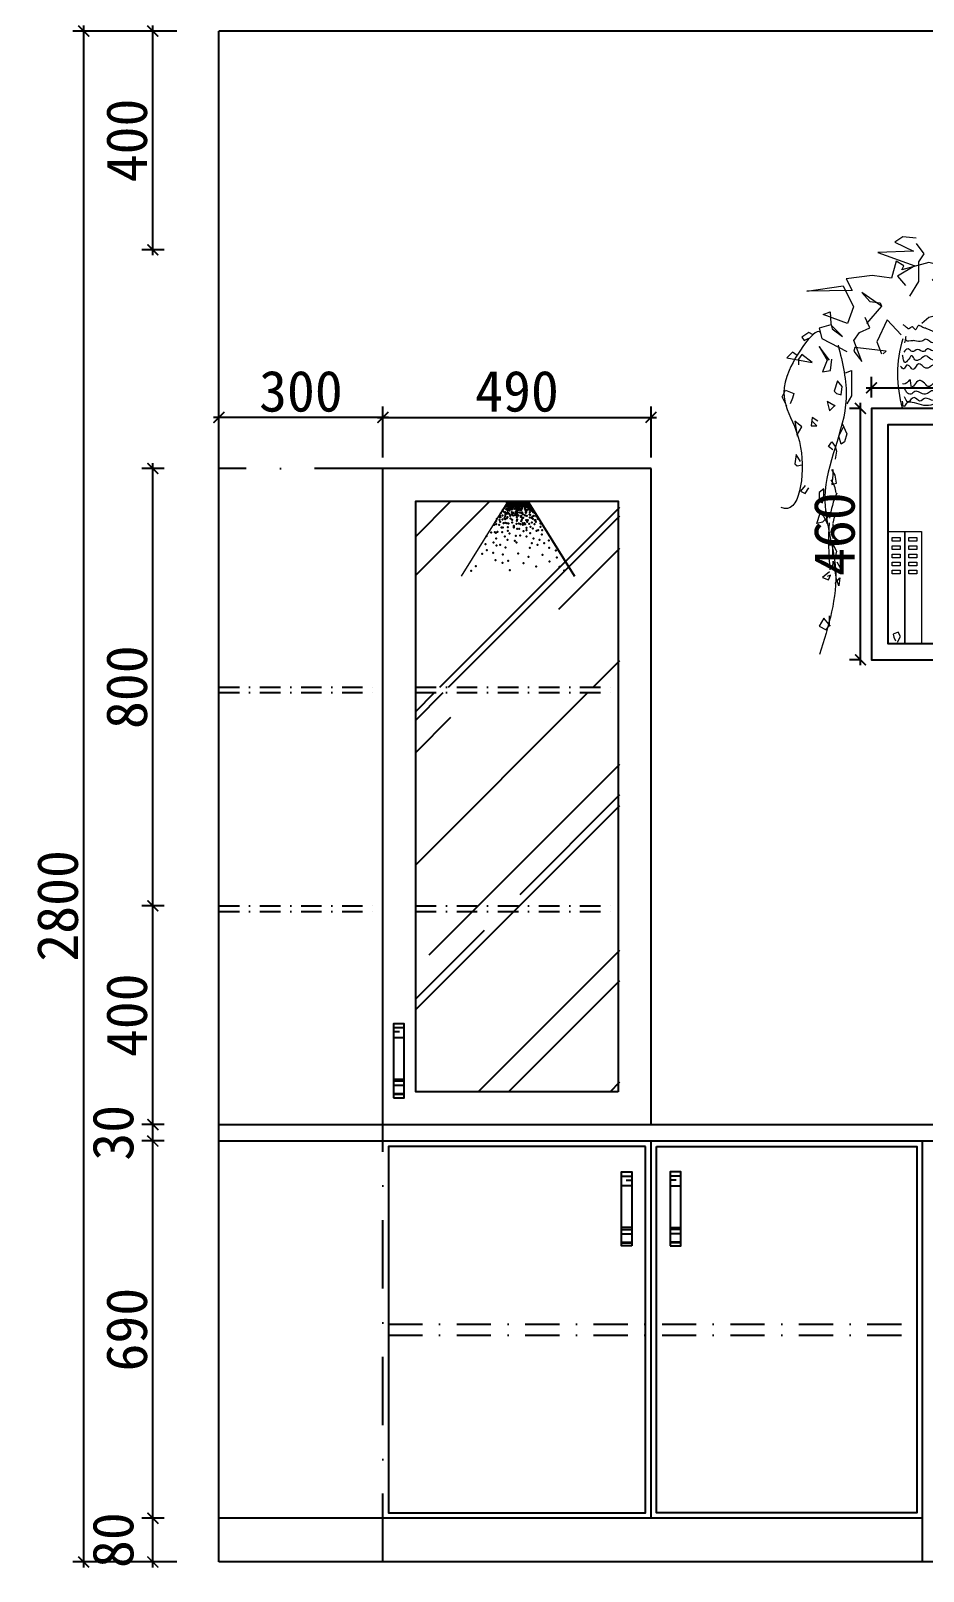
# Model space of a CAD drawing. Header units: millimetres. Extents: x 71641 to 191108, y -23091 to 29972.
# Drawn here: x 160436 to 162068, y -5374 to -2557 of the extents above; entities that cross this region are included whole.
import ezdxf

# ---------------------------------------------------------------- set-up
doc = ezdxf.new("R2010")
doc.units = ezdxf.units.MM
doc.linetypes.add('DASHDOT2', pattern=[0.5, 0.25, -0.125, 0, -0.125])
doc.layers.add('8', color=8, linetype='Continuous', lineweight=0)
doc.layers.add('Q', color=1, linetype='Continuous')
doc.styles.add('30', font='SimSun.ttf', dxfattribs={"height": 75})
doc.dimstyles.new('30', dxfattribs={"dimscale": 0, "dimtxt": 90, "dimasz": 20, "dimexe": 20, "dimexo": 20, "dimgap": 10, "dimtad": 1, "dimdec": 0, "dimzin": 0, "dimdsep": 46, "dimtxsty": '30', "dimblk": 'ARCHTICK', "dimcen": 20, "dimdle": 10, "dimclrd": 8, "dimclre": 8, "dimclrt": 2, "dimadec": 0, "dimazin": 0, "dimtfac": 1, "dimtdec": 0, "dimtmove": 2, "dimatfit": 3, "dimldrblk": 'DOT', "dimfxl": 0, "dimtolj": 2, "dimtzin": 0, "dimlwd": -1, "dimarcsym": 0})

# ---------------------------------------------------------------- blocks, each defined once
blk = doc.blocks.new('_ARCHTICK')
at = {"color": 0, "linetype": 'ByBlock', "const_width": 0.15}
blk.add_lwpolyline([(-0.5, -0.5), (0.5, 0.5)], dxfattribs=at)
blk = doc.blocks.new('*D564')
at = {"color": 8, "lineweight": -2}
for p, q in [((160703.2, -2557.2), (160512.7, -2557.2)), ((160703.2, -5357.2), (160512.7, -5357.2))]:
    blk.add_line(p, q, dxfattribs=at)
at = {"color": 8}
blk.add_line((160532.7, -5367.2), (160532.7, -2547.2), dxfattribs=at)
at = {"layer": 'Defpoints', "color": 0}
for p in [(160532.7, -2557.2), (160723.2, -2557.2), (160723.2, -5357.2)]:
    blk.add_point(p, dxfattribs=at)
at = {"color": 8, "xscale": 20, "yscale": 20, "zscale": 20}
for p, rotation in [((160532.7, -2557.2), 90), ((160532.7, -5357.2), 270)]:
    blk.add_blockref('_ARCHTICK', p, dxfattribs=dict(at, rotation=rotation))
at = {"color": 2, "insert": (160485.2, -4157.2), "char_height": 75, "attachment_point": 5, "rotation": 90, "style": '30'}
blk.add_mtext('\\A2;2800', dxfattribs=at)
blk = doc.blocks.new('_Dot')
at = {"color": 0, "linetype": 'ByBlock', "lineweight": -2}
blk.add_line((-0.5, 0), (-1, 0), dxfattribs=at)
at = {"color": 0, "linetype": 'ByBlock', "const_width": 0.5}
blk.add_lwpolyline([(-0.25, 0, 1), (0.25, 0, 1)], format="xyb", close=True, dxfattribs=at)
blk = doc.blocks.new('DOT')
at = {"color": 0, "linetype": 'ByBlock'}
blk.add_line((-0.5, 0), (-1, 0), dxfattribs=at)
at = {"color": 0, "linetype": 'ByBlock', "const_width": 0.5}
blk.add_lwpolyline([(-0.25, 0, 1), (0.25, 0, 1)], format="xyb", close=True, dxfattribs=at)
blk = doc.blocks.new('*D565')
at = {"color": 8, "lineweight": -2}
for p, q in [((160679.9, -4587.2), (160639.1, -4587.2)), ((160679.9, -5277.2), (160639.1, -5277.2))]:
    blk.add_line(p, q, dxfattribs=at)
at = {"color": 8}
blk.add_line((160659.1, -5287.2), (160659.1, -4577.2), dxfattribs=at)
at = {"layer": 'Defpoints', "color": 0}
for p in [(160659.1, -4587.2), (160699.9, -4587.2), (160699.9, -5277.2)]:
    blk.add_point(p, dxfattribs=at)
at = {"color": 8, "xscale": 20, "yscale": 20, "zscale": 20}
for p, rotation in [((160659.1, -4587.2), 90), ((160659.1, -5277.2), 270)]:
    blk.add_blockref('_ARCHTICK', p, dxfattribs=dict(at, rotation=rotation))
at = {"color": 2, "insert": (160611.6, -4932.2), "char_height": 75, "attachment_point": 5, "rotation": 90, "style": '30'}
blk.add_mtext('\\A2;690', dxfattribs=at)
blk = doc.blocks.new('*D569')
at = {"color": 8}
blk.add_line((160659.1, -5367.2), (160659.1, -5267.2), dxfattribs=at)
at = {"color": 8, "lineweight": -2}
for p, q in [((160679.9, -5277.2), (160639.1, -5277.2)), ((160679.9, -5357.2), (160639.1, -5357.2))]:
    blk.add_line(p, q, dxfattribs=at)
at = {"layer": 'Defpoints', "color": 0}
for p in [(160659.1, -5277.2), (160699.9, -5277.2), (160699.9, -5357.2)]:
    blk.add_point(p, dxfattribs=at)
at = {"color": 8, "xscale": 20, "yscale": 20, "zscale": 20}
for p, rotation in [((160659.1, -5277.2), 90), ((160659.1, -5357.2), 270)]:
    blk.add_blockref('_ARCHTICK', p, dxfattribs=dict(at, rotation=rotation))
at = {"color": 2, "insert": (160586.6, -5317.2), "char_height": 75, "attachment_point": 5, "rotation": 90, "style": '30'}
blk.add_mtext('\\A2;80', dxfattribs=at)
blk = doc.blocks.new('*D573')
at = {"color": 8, "lineweight": -2}
for p, q in [((160679.9, -2557.2), (160639.1, -2557.2)), ((160679.9, -2957.2), (160639.1, -2957.2))]:
    blk.add_line(p, q, dxfattribs=at)
at = {"color": 8}
blk.add_line((160659.1, -2967.2), (160659.1, -2547.2), dxfattribs=at)
at = {"layer": 'Defpoints', "color": 0}
for p in [(160659.1, -2557.2), (160699.9, -2557.2), (160699.9, -2957.2)]:
    blk.add_point(p, dxfattribs=at)
at = {"color": 8, "xscale": 20, "yscale": 20, "zscale": 20}
for p, rotation in [((160659.1, -2557.2), 90), ((160659.1, -2957.2), 270)]:
    blk.add_blockref('_ARCHTICK', p, dxfattribs=dict(at, rotation=rotation))
at = {"color": 2, "insert": (160611.6, -2757.2), "char_height": 75, "attachment_point": 5, "rotation": 90, "style": '30'}
blk.add_mtext('\\A2;400', dxfattribs=at)
blk = doc.blocks.new('*D574')
at = {"color": 8, "lineweight": -2}
for p, q in [((160679.9, -4157.2), (160639.1, -4157.2)), ((160679.9, -4557.2), (160639.1, -4557.2))]:
    blk.add_line(p, q, dxfattribs=at)
at = {"color": 8}
blk.add_line((160659.1, -4567.2), (160659.1, -4147.2), dxfattribs=at)
at = {"layer": 'Defpoints', "color": 0}
for p in [(160659.1, -4157.2), (160699.9, -4157.2), (160699.9, -4557.2)]:
    blk.add_point(p, dxfattribs=at)
at = {"color": 8, "xscale": 20, "yscale": 20, "zscale": 20}
for p, rotation in [((160659.1, -4157.2), 90), ((160659.1, -4557.2), 270)]:
    blk.add_blockref('_ARCHTICK', p, dxfattribs=dict(at, rotation=rotation))
at = {"color": 2, "insert": (160611.6, -4357.2), "char_height": 75, "attachment_point": 5, "rotation": 90, "style": '30'}
blk.add_mtext('\\A2;400', dxfattribs=at)
blk = doc.blocks.new('*D575')
at = {"color": 8, "lineweight": -2}
for p, q in [((160679.9, -4557.2), (160639.1, -4557.2)), ((160679.9, -4587.2), (160639.1, -4587.2))]:
    blk.add_line(p, q, dxfattribs=at)
at = {"color": 8}
blk.add_line((160659.1, -4597.2), (160659.1, -4547.2), dxfattribs=at)
at = {"layer": 'Defpoints', "color": 0}
for p in [(160659.1, -4557.2), (160699.9, -4557.2), (160699.9, -4587.2)]:
    blk.add_point(p, dxfattribs=at)
at = {"color": 8, "xscale": 20, "yscale": 20, "zscale": 20}
for p, rotation in [((160659.1, -4557.2), 90), ((160659.1, -4587.2), 270)]:
    blk.add_blockref('_ARCHTICK', p, dxfattribs=dict(at, rotation=rotation))
at = {"color": 2, "insert": (160586.6, -4572.2), "char_height": 75, "attachment_point": 5, "rotation": 90, "style": '30'}
blk.add_mtext('\\A2;30', dxfattribs=at)
blk = doc.blocks.new('*D577')
at = {"color": 8}
blk.add_line((160659.1, -4167.2), (160659.1, -3347.2), dxfattribs=at)
at = {"color": 8, "lineweight": -2}
for p, q in [((160679.9, -3357.2), (160639.1, -3357.2)), ((160679.9, -4157.2), (160639.1, -4157.2))]:
    blk.add_line(p, q, dxfattribs=at)
at = {"layer": 'Defpoints', "color": 0}
for p in [(160659.1, -3357.2), (160699.9, -3357.2), (160699.9, -4157.2)]:
    blk.add_point(p, dxfattribs=at)
at = {"color": 8, "xscale": 20, "yscale": 20, "zscale": 20}
for p, rotation in [((160659.1, -3357.2), 90), ((160659.1, -4157.2), 270)]:
    blk.add_blockref('_ARCHTICK', p, dxfattribs=dict(at, rotation=rotation))
at = {"color": 2, "insert": (160611.6, -3757.2), "char_height": 75, "attachment_point": 5, "rotation": 90, "style": '30'}
blk.add_mtext('\\A2;800', dxfattribs=at)
blk = doc.blocks.new('erg')
at = {"layer": '8', "color": 8}
blk.add_line((106246.9, -13515.5), (106408.5, -13774.4), dxfattribs=at)
at = {"layer": 'Q', "color": 8}
blk.add_line((106169.4, -13515.5), (106007.8, -13774.4), dxfattribs=at)
at = {"layer": 'Q', "color": 5}
for p, q in [((106248.2, -13510.7), (106168.2, -13510.7)), ((106246.9, -13510.7), (106169.4, -13510.7)), ((106169.4, -13515.5), (106169.4, -13510.7)), ((106169.4, -13515.5), (106246.9, -13515.5)), ((106246.9, -13515.5), (106246.9, -13510.7))]:
    blk.add_line(p, q, dxfattribs=at)
for p in [(106158.8, -13544.5), (106159.6, -13537.5), (106160.9, -13530.5), (106162.3, -13528.7), (106164.2, -13542.3), (106164.5, -13531.8), (106165.3, -13523.1), (106165.3, -13536.6), (106165.8, -13527.9), (106166.2, -13521.3), (106166.6, -13526.1), (106167.1, -13527), (106167.1, -13537.5), (106168, -13524.8), (106168.8, -13521.7), (106169.7, -13517.4), (106169.7, -13519.1), (106170.1, -13522.6), (106170.5, -13517.7), (106170.7, -13534.5), (106171, -13522.6), (106171.9, -13540.1), (106173.2, -13529.2), (106174.1, -13516.9), (106174.5, -13520.4), (106175, -13531.8), (106175.9, -13517.7), (106176.3, -13519.6), (106177.6, -13523.5), (106178, -13542.7), (106178.5, -13520.9), (106178.9, -13516.9), (106178.9, -13517.8), (106178.9, -13530.5), (106179.3, -13522.6), (106179.3, -13539.7), (106179.8, -13522.2), (106180.2, -13519.1), (106180.2, -13522.6), (106180.2, -13523.5), (106180.2, -13525.7), (106180.6, -13525.2), (106181.1, -13516.9), (106181.1, -13521.3), (106181.1, -13542.3), (106182.5, -13531.9), (106182.8, -13517.4), (106182.8, -13522.6), (106183.7, -13537.5), (106184.2, -13527.9), (106184.5, -13520), (106184.6, -13516.9), (106186.8, -13520), (106187.2, -13517.8), (106187.2, -13520.4), (106187.7, -13528), (106188.1, -13519.1), (106188.1, -13523.9), (106188.5, -13527.9), (106189.8, -13518.2), (106191.2, -13516.9), (106191.6, -13521.3), (106191.6, -13523.1), (106191.6, -13526.6), (106192, -13516.9), (106192.5, -13527.4), (106192.9, -13520), (106192.9, -13532.7), (106193.3, -13517.8), (106193.8, -13525.7), (106194.2, -13516.9), (106194.2, -13537.1), (106195.5, -13518.7), (106196, -13518.7), (106196, -13542.3), (106196.8, -13521.3), (106196.8, -13522.7), (106196.8, -13542.3), (106197.7, -13517.8), (106198.1, -13528), (106199, -13517.8), (106199.5, -13521.3), (106199.5, -13522.2), (106199.5, -13539.2), (106199.9, -13518.7), (106199.9, -13535.7), (106200.7, -13541), (106200.8, -13516.9), (106201.7, -13520.4), (106201.7, -13524.4), (106202.5, -13518.7), (106203, -13517.8), (106203.4, -13521.3), (106203.4, -13526.5), (106203.6, -13531), (106203.9, -13522.6), (106204.3, -13523.5), (106204.7, -13530.6), (106205.6, -13522.6), (106206, -13517.4), (106206, -13520), (106207.3, -13535.8), (106207.4, -13521.3), (106207.4, -13526.1), (106207.8, -13517.8), (106208.2, -13525.2), (106208.6, -13543.6), (106209.5, -13520.4), (106210.4, -13519.6), (106210.4, -13522.2), (106210.4, -13537.9), (106211.2, -13541), (106211.3, -13517.8), (106211.3, -13521.3), (106211.7, -13532.2), (106212.2, -13519.1), (106212.2, -13530.5), (106213, -13520.9), (106214.8, -13521.3), (106215.2, -13534.4), (106215.7, -13528.3), (106216.1, -13516.9), (106216.1, -13520), (106216.1, -13522.6), (106216.4, -13525.3), (106216.4, -13535.8), (106217, -13517.8), (106217.7, -13530.6), (106218.7, -13521.7), (106218.7, -13537.5), (106219.6, -13516.9), (106219.6, -13523.1), (106220, -13519.1), (106220.9, -13518.2), (106221.8, -13519.1), (106223.1, -13516.9), (106223.1, -13519.6), (106223.1, -13525.2), (106223.1, -13527), (106223.1, -13530.5), (106224, -13516.9), (106224.4, -13521.3), (106224.4, -13526.5), (106225.7, -13537.5), (106226.6, -13519.1), (106226.6, -13519.6), (106226.6, -13528.3), (106227.5, -13522.2), (106228.2, -13534.5), (106228.2, -13537.1), (106228.4, -13532.2), (106228.8, -13516.5), (106229.2, -13539.7), (106229.7, -13519.1), (106230.1, -13521.7), (106231, -13534), (106231.4, -13518.2), (106231.9, -13520), (106232.3, -13516.9), (106233.4, -13525.3), (106233.6, -13518.7), (106234.1, -13517.8), (106234.1, -13523.5), (106234.5, -13527.4), (106234.5, -13536.2), (106234.7, -13530.6), (106234.9, -13538.8), (106236.7, -13516.9), (106236.7, -13520.4), (106236.7, -13531.8), (106237.1, -13523.9), (106237.1, -13526.1), (106237.6, -13516.9), (106238, -13542.7), (106238.4, -13516.9), (106238.6, -13534.5), (106238.9, -13530.9), (106239.3, -13518.2), (106239.7, -13521.7), (106240.2, -13519.1), (106240.6, -13542.3), (106241.5, -13528.3), (106243.3, -13517.4), (106244.1, -13522.6), (106244.1, -13539.7), (106245, -13520), (106245, -13541.8), (106245.1, -13535.8), (106245.4, -13516.1), (106245.4, -13527.9), (106245.9, -13521.7), (106245.9, -13534.8), (106246.5, -13537.1), (106249.4, -13537.9), (106250.7, -13528.3), (106253.8, -13530.9), (106257.3, -13536.2), (106261.2, -13541), (106128.1, -13589.5), (106137.7, -13572.4), (106142, -13564.4), (106143.4, -13561.5), (106144.6, -13582.7), (106145.2, -13577.7), (106148.3, -13577.2), (106149.1, -13591.2), (106149.8, -13551.4), (106151.8, -13562.4), (106153.9, -13548.4), (106155, -13572.3), (106156.4, -13564.4), (106158.8, -13585.1), (106160.2, -13569.2), (106164.2, -13557.9), (106165.3, -13549.3), (106166.2, -13567.2), (106166.6, -13556.7), (106168.1, -13590.5), (106173.3, -13577.5), (106174.6, -13582.7), (106175.9, -13561.8), (106178.5, -13547.5), (106178.5, -13549.3), (106178.5, -13576.8), (106179.9, -13547.5), (106179.9, -13551.4), (106182.5, -13560.5), (106182.5, -13591.8), (106182.8, -13559.8), (106184.5, -13588.3), (106184.6, -13591.7), (106189, -13568.4), (106190.3, -13555.8), (106190.3, -13587.9), (106190.3, -13593.1), (106192.9, -13550.1), (106192.9, -13568.4), (106193.8, -13575.9), (106196, -13561.9), (106196.8, -13551), (106196.8, -13581.2), (106197.3, -13565.4), (106198.1, -13591.8), (106200.7, -13550.1), (106204.7, -13589.2), (106205.4, -13560.5), (106208.7, -13549.7), (106209.1, -13550.6), (106209.9, -13555.3), (106210.9, -13574.6), (106211.2, -13567.1), (106211.3, -13560.6), (106211.7, -13579.4), (106212.5, -13590.5), (106213, -13557.1), (106215.7, -13547.1), (106216.4, -13554), (106219, -13559.2), (106221.6, -13597), (106223.6, -13551.5), (106224.5, -13560.5), (106226.9, -13557.9), (106228.2, -13550.1), (106228.2, -13576.2), (106228.4, -13585.5), (106228.8, -13548.4), (106230.1, -13556.7), (106233.6, -13571.6), (106234.9, -13562.4), (106238.9, -13555.4), (106241.2, -13589.2), (106242.5, -13551.4), (106245, -13550.1), (106245.1, -13554), (106245.1, -13567.1), (106246.5, -13554), (106246.5, -13587.9), (106247.2, -13570.7), (106251.1, -13550.1), (106252, -13557.1), (106253, -13563.1), (106253, -13573.6), (106253.3, -13549.3), (106253.3, -13586.8), (106254.3, -13550.1), (106255.1, -13569.8), (106258.2, -13587.9), (106260.3, -13547.1), (106262.1, -13560.2), (106262.5, -13574.6), (106268.6, -13551.9), (106268.7, -13567.1), (106270, -13582.9), (106271.3, -13560.5), (106271.7, -13566.3), (106272.6, -13576.2), (106273.9, -13593.1), (106282.7, -13572.9), (106284.3, -13580.1), (106284.3, -13591.8), (106287.5, -13583.4), (106291.4, -13593.4), (106098.9, -13649.2), (106101.5, -13625.7), (106121.9, -13612.6), (106123.3, -13627.4), (106127.6, -13600.9), (106132.1, -13646.2), (106136.8, -13612.7), (106142, -13615.3), (106152.4, -13641.4), (106155, -13606.2), (106162.9, -13600.9), (106164.9, -13623.5), (106177.2, -13612.7), (106177.5, -13603.9), (106177.5, -13635.1), (106187.7, -13616.6), (106199.9, -13631.8), (106203.4, -13607.5), (106209.9, -13607.5), (106215.2, -13633.1), (106218.7, -13650.6), (106221.6, -13603.6), (106222.7, -13600.4), (106237.6, -13624.8), (106243.8, -13602.2), (106243.8, -13615.3), (106244.6, -13646.6), (106254.3, -13634.8), (106260.8, -13603.6), (106263.8, -13619.1), (106266, -13603.6), (106280.4, -13617.9), (106284.3, -13641.4), (106285.6, -13621.8), (106289.5, -13619.2), (106302.6, -13620.5), (106318.3, -13633.5), (106074.1, -13684.4), (106097.6, -13675.2), (106114.6, -13658.3), (106121.1, -13700), (106139.1, -13664.1), (106159.2, -13658), (106165.5, -13675.2), (106170.7, -13706.5), (106207.3, -13694.8), (106212.5, -13655.7), (106251.6, -13673.7), (106260.8, -13698.7), (106270, -13664.8), (106283, -13666.1), (106293.6, -13655.8), (106294.8, -13692.2), (106317, -13683.1), (106322.2, -13662.2), (106333.9, -13696.1), (106044.1, -13754.7), (106061, -13741.7), (106070.2, -13709.1), (106096.3, -13723.5), (106143.3, -13740.4), (106187.7, -13728.7), (106236, -13753.4), (106242.5, -13720.9), (106262.1, -13727.4), (106286.9, -13718.3), (106356.1, -13739.1), (106373.1, -13756.1)]:
    blk.add_point(p, dxfattribs=at)
blk = doc.blocks.new('gegg')
at = {"layer": '8'}
for p, q in [((172152.9, -16887.2), (172186.1, -16933.6)), ((172164.5, -16935.2), (172171.2, -16960.1)), ((172186.1, -16933.6), (172181.1, -16960.1)), ((172184.8, -16992.3), (172029.6, -16992.3))]:
    blk.add_line(p, q, dxfattribs=at)
at = {"layer": '8', "color": 8}
for p, q in [((171906.3, -17183), (171902.1, -17202.2)), ((171902.1, -17203.6), (171902.1, -17230)), ((171902.1, -17282.6), (171902.8, -17271.5)), ((171902.8, -17271.5), (171905.6, -17283.6)), ((171909.2, -17272.9), (171914.9, -17282.8))]:
    blk.add_line(p, q, dxfattribs=at)
at = {"layer": '8'}
for points in [[(172168, -16719.4), (172226.1, -16702.5), (172170.4, -16692.9), (172218.8, -16666.4), (172189.8, -16644.7), (172168, -16649.5), (172151.1, -16671.2), (172141.4, -16697.7), (172158.3, -16709.8)], [(172054.3, -16680.8), (172030.1, -16678.4), (172015.6, -16688.1), (172049.5, -16704.9), (171984.2, -16707.3), (172051.9, -16731.4), (172020.4, -16750.7), (172035, -16767.6)], [(172054.3, -16690.5), (172068.8, -16709.8), (172059.1, -16724.2), (172059.1, -16760.4), (172042.2, -16786.9)], [(172072.4, -16845.8), (172102.7, -16858.3), (172131.6, -16847), (172116.5, -16837), (172158.1, -16853.3), (172163.1, -16809.4), (172150.5, -16798.1), (172153.1, -16859.6), (172206, -16820.7), (172174.5, -16778), (172182, -16762.9), (172163.1, -16757.9), (172208.5, -16767.9), (172203.5, -16727.8), (172156.8, -16729), (172168.2, -16736.6), (172170.7, -16715.2), (172127.9, -16716.5), (172083.8, -16757.9), (172115.3, -16735.3), (172077.5, -16725.3), (172028.4, -16739.1), (172032.1, -16731.5), (172018.3, -16722.7), (172009.5, -16754.1), (171974.2, -16749.1), (171926.3, -16755.4), (171937.7, -16776.7), (171854.5, -16778), (171921.3, -16767.9), (171940.2, -16806.8), (171928.8, -16837), (171884.7, -16820.7), (171897.3, -16815.6), (171898.6, -16837), (171901.1, -16847), (171920, -16860.8), (171898.6, -16839.5), (171877.2, -16845.8), (171882.2, -16864.6), (171927.6, -16888.4)], [(172121.9, -16796.8), (172096.6, -16761.1), (172115.6, -16765.3), (172090.3, -16794.7), (172105, -16836.8), (172126.1, -16813.7), (172077.6, -16826.3), (172064.9, -16836.8)], [(172140.9, -16754.8), (172143, -16769.5), (172162, -16780)], [(172247.1, -16768.7), (172241.6, -16738.6), (172222.4, -16741.3), (172225.2, -16771.4), (172227.9, -16782.4), (172208.7, -16820.7), (172214.2, -16779.6), (172236.2, -16790.6), (172227.9, -16809.7)], [(171991.1, -16805.2), (171955.2, -16780), (171970, -16796.8), (171989, -16798.9), (171991.1, -16805.2), (171963.6, -16836.8)], [(172269.1, -16875.4), (172304.8, -16853.5), (172285.6, -16837.1), (172288.3, -16807), (172293.8, -16785.1), (172260.9, -16776.9), (172241.6, -16812.5), (172249.9, -16845.3), (172266.4, -16809.7), (172277.3, -16828.9), (172266.4, -16848), (172258.1, -16883.6), (172260.9, -16891.8)], [(171994.5, -16892.3), (171999.5, -16887.3), (171942.5, -16881), (171940.4, -16887.3), (171955.2, -16906.2), (171940.4, -16868.3), (171951, -16853.6), (171970, -16845.2), (171961.5, -16826.3)], [(172026.9, -16857.8), (172001.6, -16830.5), (171982.6, -16870.4), (171991.1, -16892.3)], [(172196.1, -16847.4), (172204.4, -16840.8), (172212.7, -16849.1), (172204.4, -16854), (172199.4, -16847.4)], [(172230.7, -16878.1), (172211.4, -16842.5), (172222.4, -16875.4), (172238.9, -16859), (172216.9, -16850.8), (172197.7, -16875.4), (172227.9, -16897.3), (172249.9, -16856.2), (172230.7, -16842.5)], [(171866.5, -16857.8), (171858.1, -16853.6), (171845.4, -16862), (171849.7, -16868.3), (171858.1, -16864.1)], [(172292.5, -16880.6), (172277.5, -16857.4), (172282.5, -16873.9), (172284.2, -16887.2)], [(171837, -16895.7), (171828.5, -16889.4), (171818, -16899.9), (171864.4, -16908.3), (171845.4, -16893.6), (171839.1, -16902), (171839.1, -16912.5)], [(171896.1, -16904.1), (171877.1, -16878.9), (171891.9, -16904.1), (171883.4, -16925.1), (171898.2, -16923), (171900.3, -16902)], [(172199.4, -16880.6), (172196.1, -16887.2), (172199.4, -16890.5), (172204.4, -16890.5), (172204.4, -16885.5)], [(172241, -16892.1), (172247.6, -16882.2), (172254.3, -16888.8), (172252.6, -16895.5), (172246, -16897.1), (172237.6, -16897.1)], [(172285.8, -16903.7), (172299.1, -16912), (172289.2, -16917), (172289.2, -16908.7), (172279.2, -16900.4)], [(172352.3, -16905.4), (172342.4, -16895.5), (172334.1, -16903.7), (172340.7, -16907.1), (172355.7, -16905.4)], [(171925.6, -16927.2), (171936.2, -16923), (171936.2, -16944.1), (171936.2, -16969.3), (171927.7, -16984)], [(172279.2, -16936.9), (172264.2, -16948.5), (172280.9, -16946.8), (172287.5, -16938.5), (172277.5, -16931.9)], [(172325.7, -16941.8), (172315.8, -16926.9), (172329.1, -16928.6), (172332.4, -16943.5), (172322.4, -16943.5)], [(171818, -16988.2), (171809.5, -16971.4), (171815.9, -16958.8), (171830.7, -16965.1), (171828.5, -16973.5), (171824.3, -16984)], [(171919.3, -16952.5), (171910.9, -16941.9), (171904.5, -16960.9), (171908.8, -16965.1), (171917.2, -16967.2), (171919.3, -16952.5)], [(171906.6, -16988.2), (171891.9, -16979.8), (171896.1, -16996.6), (171906.6, -16986.1)], [(171837, -17040.8), (171845.4, -17026.1), (171832.8, -17015.6), (171837, -17042.9)], [(171875, -17015.6), (171864.4, -17009.2), (171862.3, -17024), (171872.9, -17024), (171864.4, -17015.6)], [(171919.3, -17019.8), (171927.7, -17038.7), (171923.5, -17053.4), (171917.2, -17057.6), (171913, -17042.9), (171921.4, -17026.1)], [(171902.4, -17068.1), (171894, -17061.8), (171900.3, -17053.4), (171906.6, -17061.8), (171908.8, -17070.2), (171906.6, -17085)], [(171843.3, -17089.2), (171834.9, -17076.6), (171832.8, -17093.4), (171837, -17097.6), (171845.4, -17095.5)], [(171902.4, -17103.9), (171902.4, -17114.4), (171900.3, -17131.2), (171908.8, -17129.1), (171906.6, -17114.4), (171900.3, -17103.9)], [(171851.8, -17133.3), (171843.3, -17143.9), (171851.8, -17148.1), (171858.1, -17137.5)], [(171885.5, -17139.6), (171877.1, -17146), (171877.1, -17160.7), (171883.4, -17164.9), (171885.5, -17150.2), (171885.5, -17139.6)], [(171894, -17190.1), (171883.4, -17200.6), (171872.9, -17202.7), (171879.2, -17183.8), (171885.5, -17190.1), (171891.9, -17202.7), (171889.8, -17179.6)], [(171894, -17234.3), (171902.4, -17240.6), (171908.8, -17253.2), (171906.6, -17263.7), (171902.4, -17261.6), (171902.4, -17242.7), (171896.1, -17242.7)], [(171896.1, -17291.1), (171883.4, -17301.6), (171894, -17305.8), (171898.2, -17297.4), (171891.9, -17299.5)], [(171906.6, -17312.8), (171915.1, -17302.3), (171913, -17317), (171908.8, -17304.4), (171906.6, -17289.7)], [(171898.2, -17390.7), (171885.5, -17375.9), (171877.1, -17390.7), (171889.8, -17397), (171896.1, -17388.5), (171896.1, -17371.7)]]:
    blk.add_lwpolyline(points, dxfattribs=at)
for centre, radius, start, end in [((172238.6, -16929.5), 218.2, 162.8721, 196.7169), ((172091.6, -16941), 106.4, 331.2035, 38.6355)]:
    blk.add_arc(centre, radius, start, end, dxfattribs=at)
at = {"layer": '8', "color": 8}
for centre, radius, start, end in [((171849.5, -17156.7), 59.8, 9.1653, 34.1864), ((172102, -17228.1), 209, 157.2024, 170.3455), ((172417.8, -17234.4), 523.6, 176.3766, 185.8139)]:
    blk.add_arc(centre, radius, start, end, dxfattribs=at)
at = {"layer": '8', "start_tangent": (-0.072792, 0.997347), "end_tangent": (-0.901154, 0.433499)}
blk.add_spline([(171881.3, -16859.9), (171822.2, -16923), (171843.3, -17063.9), (171807.4, -17173.3)], degree=3, dxfattribs=at)
at = {"layer": '8'}
for points in [[(172072.4, -16845.8), (172064.9, -16843.2), (172058.6, -16840.7), (172053.5, -16848.3), (172047.2, -16843.2), (172041, -16847), (172035.9, -16843.2), (172030.9, -16839.5)], [(172186.1, -16832.5), (172222.7, -16898.8), (172280.9, -16895.5), (172330.7, -16960.1)], [(172102.7, -16873.4), (172091.3, -16867.1), (172085, -16872.1), (172072.4, -16865.8), (172064.9, -16869.6), (172052.3, -16868.4), (172048.5, -16868.4), (172035.9, -16867.1), (172035.9, -16860.8), (172033.4, -16872.1)], [(171911.9, -16876.9), (171926.5, -16974.2), (171887.4, -17154.2), (171907, -17286.5), (171877.7, -17442.2)], [(172107.7, -16897.2), (172081.3, -16902.2), (172072.4, -16896), (172062.4, -16902.2), (172052.3, -16903.5), (172047.2, -16896), (172041, -16902.2), (172033.4, -16908.5), (172030.9, -16901), (172029.6, -16894.7)], [(172105.2, -16888.4), (172095.1, -16885.9), (172085, -16887.2), (172075, -16883.4), (172068.7, -16888.4), (172057.3, -16884.7), (172047.2, -16888.4), (172039.7, -16883.4), (172032.1, -16889.7)], [(172121.6, -16918.6), (172086.3, -16912.3), (172072.4, -16918.6), (172058.6, -16911), (172048.5, -16921.1), (172043.5, -16916), (172037.2, -16913.5), (172032.1, -16919.8), (172025.8, -16914.8)], [(172158.1, -16948.7), (172141.7, -16942.4), (172129.1, -16949.9), (172117.8, -16939.9), (172106.5, -16948.7), (172092.6, -16941.2), (172078.7, -16952.5), (172059.8, -16941.2), (172046, -16953.7), (172043.5, -16939.9), (172034.7, -16947.4), (172029.6, -16947.4)], [(172158.1, -16961.2), (172139.2, -16962.5), (172132.9, -16953.7), (172117.8, -16965), (172112.8, -16957.5), (172095.1, -16965), (172086.3, -16960), (172071.2, -16966.3), (172052.3, -16961.2), (172044.7, -16966.3), (172037.2, -16962.5), (172033.4, -16956.2)], [(172183.3, -16982.6), (172170.7, -16977.6), (172158.1, -16982.6), (172153.1, -16977.6), (172141.7, -16982.6), (172131.6, -16977.6), (172120.3, -16986.3), (172110.2, -16980.1), (172081.3, -16986.3), (172047.2, -16981.3), (172037.2, -16982.6), (172032.1, -16988.9), (172029.6, -16978.8)], [(172168.2, -16972.5), (172160.6, -16971.3), (172153.1, -16975), (172145.5, -16971.3), (172140.5, -16977.6), (172127.9, -16973.8), (172122.8, -16978.8), (172112.8, -16975), (172106.5, -16978.8), (172096.4, -16973.8), (172086.3, -16977.6), (172071.2, -16973.8), (172061.1, -16978.8), (172051, -16972.5), (172039.7, -16980.1), (172033.4, -16971.3)]]:
    blk.add_spline(points, degree=3, dxfattribs=at)
blk = doc.blocks.new('*D606')
at = {"color": 8}
blk.add_line((161963.5, -3209.7), (162843.5, -3209.7), dxfattribs=at)
at = {"color": 8, "lineweight": -2}
for p, q in [((161973.5, -3227.2), (161973.5, -3189.7)), ((162833.5, -3227.2), (162833.5, -3189.7))]:
    blk.add_line(p, q, dxfattribs=at)
at = {"layer": 'Defpoints', "color": 0}
for p in [(162833.5, -3209.7), (161973.5, -3247.2), (162833.5, -3247.2)]:
    blk.add_point(p, dxfattribs=at)
at = {"color": 8, "xscale": 20, "yscale": 20, "zscale": 20, "rotation": 180}
blk.add_blockref('_ARCHTICK', (161973.5, -3209.7), dxfattribs=at)
at = {"color": 8, "xscale": 20, "yscale": 20, "zscale": 20}
blk.add_blockref('_ARCHTICK', (162833.5, -3209.7), dxfattribs=at)
at = {"color": 2, "insert": (162403.5, -3162.2), "char_height": 75, "attachment_point": 5, "style": '30'}
blk.add_mtext('\\A2;860', dxfattribs=at)
blk = doc.blocks.new('*D607')
at = {"color": 8}
blk.add_line((161953.3, -3717.2), (161953.3, -3237.2), dxfattribs=at)
at = {"color": 8, "lineweight": -2}
for p, q in [((161953.5, -3247.2), (161933.3, -3247.2)), ((161953.5, -3707.2), (161933.3, -3707.2))]:
    blk.add_line(p, q, dxfattribs=at)
at = {"layer": 'Defpoints', "color": 0}
for p in [(161953.3, -3247.2), (161973.5, -3247.2), (161973.5, -3707.2)]:
    blk.add_point(p, dxfattribs=at)
at = {"color": 8, "xscale": 20, "yscale": 20, "zscale": 20}
for p, rotation in [((161953.3, -3247.2), 90), ((161953.3, -3707.2), 270)]:
    blk.add_blockref('_ARCHTICK', p, dxfattribs=dict(at, rotation=rotation))
at = {"color": 2, "insert": (161905.8, -3477.2), "char_height": 75, "attachment_point": 5, "rotation": 90, "style": '30'}
blk.add_mtext('\\A2;460', dxfattribs=at)
blk = doc.blocks.new('*D611')
at = {"color": 8}
blk.add_line((161069.9, -3263.7), (161580.3, -3263.7), dxfattribs=at)
at = {"color": 8, "lineweight": -2}
for p, q in [((161079.9, -3337.2), (161079.9, -3243.7)), ((161570.3, -3337.2), (161570.3, -3243.7))]:
    blk.add_line(p, q, dxfattribs=at)
at = {"layer": 'Defpoints', "color": 0}
for p in [(161570.3, -3263.7), (161079.9, -3357.2), (161570.3, -3357.2)]:
    blk.add_point(p, dxfattribs=at)
at = {"color": 8, "xscale": 20, "yscale": 20, "zscale": 20, "rotation": 180}
blk.add_blockref('_ARCHTICK', (161079.9, -3263.7), dxfattribs=at)
at = {"color": 8, "xscale": 20, "yscale": 20, "zscale": 20}
blk.add_blockref('_ARCHTICK', (161570.3, -3263.7), dxfattribs=at)
at = {"color": 2, "insert": (161325.1, -3216.2), "char_height": 75, "attachment_point": 5, "style": '30'}
blk.add_mtext('\\A2;490', dxfattribs=at)
blk = doc.blocks.new('*D617')
at = {"color": 8}
blk.add_line((161089.9, -3263.7), (160769.9, -3263.7), dxfattribs=at)
at = {"color": 8, "lineweight": -2}
for p, q in [((160779.9, -3337.2), (160779.9, -3243.7)), ((161079.9, -3337.2), (161079.9, -3243.7))]:
    blk.add_line(p, q, dxfattribs=at)
at = {"layer": 'Defpoints', "color": 0}
for p in [(160779.9, -3263.7), (160779.9, -3357.2), (161079.9, -3357.2)]:
    blk.add_point(p, dxfattribs=at)
at = {"color": 8, "xscale": 20, "yscale": 20, "zscale": 20}
for p, rotation in [((160779.9, -3263.7), 180.0000000000036), ((161079.9, -3263.7), 3.597122599785508e-12)]:
    blk.add_blockref('_ARCHTICK', p, dxfattribs=dict(at, rotation=rotation))
at = {"color": 2, "insert": (160929.9, -3216.2), "char_height": 75, "attachment_point": 5, "style": '30'}
blk.add_mtext('\\A2;300', dxfattribs=at)

msp = doc.modelspace()

# ---------------------------------------------------------------- hatches: boundary and pattern name
h = msp.add_hatch()
h.set_pattern_fill('AR-RROOF', color=140, scale=11, angle=45, style=0)
h.set_pattern_definition([(45, (12752.8, 8949.97), (237.07876, 632.21003), [4191, -558.8, 1397, -279.4]), (45, (12916.78, 9311.5), (-460.3279, 65.1967), [838.2, -92.202, 1676.4, -209.55]), (45, (12683.65, 9216.68), (894.97233, 1159.71028), [2235.2, -391.16, 1117.6, -279.4])])
h.paths.add_polyline_path([(161139.9, -3767.2), (161139.9, -4497.2), (161513.3, -4497.2), (161513.3, -3767.2)])
h.paths.add_polyline_path([(161513.3, -3757.2), (161513.3, -3417.2), (161139.9, -3417.2), (161139.9, -3757.2)])
at = {"ltscale": 0.5}
h = msp.add_hatch(dxfattribs=at)
h.set_pattern_fill('AR-RROOF', color=191, scale=0.96, angle=180, style=0)
h.set_pattern_definition([(180, (238385.264, -38054.535), (-53.6448, -24.384), [365.76, -48.768, 121.92, -24.384]), (180, (238352.834, -38066.727), (24.384, -32.43072), [73.152, -8.04672, 146.304, -18.288]), (180, (238373.072, -38075.262), (-126.7968, -16.33728), [195.072, -34.1376, 97.536, -24.384])])
h.paths.add_polyline_path([(161099.3, -4508.1), (161118.5, -4508.1), (161118.5, -4474.2), (161099.3, -4474.2)])
h.paths.add_polyline_path([(161099.3, -4398.1), (161118.5, -4398.1), (161118.5, -4372.8), (161099.3, -4372.8)])
h = msp.add_hatch(dxfattribs=at)
h.set_pattern_fill('AR-RROOF', color=191, scale=0.96, angle=180, style=0)
h.set_pattern_definition([(360, (84249.117, -38325.63), (53.6448, -24.384), [365.76, -48.768, 121.92, -24.384]), (360, (84281.548, -38337.823), (-24.384, -32.43072), [73.152, -8.04672, 146.304, -18.288]), (360, (84261.31, -38346.357), (126.7968, -16.33728), [195.072, -34.1376, 97.536, -24.384])])
h.paths.add_polyline_path([(161535.1, -4779.2), (161515.9, -4779.2), (161515.9, -4745.3), (161535.1, -4745.3)])
h.paths.add_polyline_path([(161535.1, -4669.2), (161515.9, -4669.2), (161515.9, -4643.9), (161535.1, -4643.9)])
h = msp.add_hatch(dxfattribs=at)
h.set_pattern_fill('AR-RROOF', color=191, scale=0.96, angle=180, style=0)
h.set_pattern_definition([(180, (238891.393, -38325.63), (-53.6448, -24.384), [365.76, -48.768, 121.92, -24.384]), (180, (238858.962, -38337.823), (24.384, -32.43072), [73.152, -8.04672, 146.304, -18.288]), (180, (238879.2, -38346.357), (-126.7968, -16.33728), [195.072, -34.1376, 97.536, -24.384])])
h.paths.add_polyline_path([(161605.4, -4779.2), (161624.6, -4779.2), (161624.6, -4745.3), (161605.4, -4745.3)])
h.paths.add_polyline_path([(161605.4, -4669.2), (161624.6, -4669.2), (161624.6, -4643.9), (161605.4, -4643.9)])

# ---------------------------------------------------------------- linework, layer by layer
for p, q in [((160779.9, -5357.2), (160779.9, -2557.2)), ((164569.9, -2557.2), (160779.9, -2557.2)), ((164569.9, -5357.2), (160779.9, -5357.2))]:
    msp.add_line(p, q)
at = {"color": 2, "linetype": 'DASHDOT2', "ltscale": 500}
for p, q in [((161079.9, -3357.2), (160779.9, -3357.2)), ((161079.9, -5357.2), (161079.9, -3357.2))]:
    msp.add_line(p, q, dxfattribs=at)
at = {"color": 3}
for p, q in [((161079.9, -4557.2), (161079.9, -3357.2)), ((161570.3, -3357.2), (161079.9, -3357.2)), ((161570.3, -4557.2), (161570.3, -3357.2)), ((161570.3, -4557.2), (161570.3, -3357.2)), ((160779.9, -4557.2), (164569.9, -4557.2)), ((161079.9, -4557.2), (161570.3, -4557.2)), ((161079.9, -4557.2), (161079.9, -4557.2)), ((161079.9, -4557.2), (161079.9, -4557.2)), ((161079.9, -4557.2), (161079.9, -4557.2)), ((161079.9, -4557.2), (161570.3, -4557.2)), ((160779.9, -4587.2), (164569.9, -4587.2)), ((161570.3, -5277.2), (161570.3, -4587.2)), ((162066.6, -5357.2), (162066.6, -4587.2)), ((162066.6, -5277.2), (160779.9, -5277.2))]:
    msp.add_line(p, q, dxfattribs=at)
at = {"color": 140, "linetype": 'DASHDOT2', "ltscale": 150}
for p, q in [((160779.9, -3757.2), (161079.9, -3757.2)), ((160779.9, -3767.2), (161079.9, -3767.2)), ((161139.9, -3757.2), (161510.3, -3757.2)), ((161139.9, -3767.2), (161510.3, -3767.2)), ((160779.9, -4157.2), (161079.9, -4157.2)), ((160779.9, -4167.2), (161079.9, -4167.2)), ((161139.9, -4157.2), (161510.3, -4157.2)), ((161139.9, -4167.2), (161510.3, -4167.2))]:
    msp.add_line(p, q, dxfattribs=at)
at = {"color": 8}
for p, q in [((161099.3, -4398.1), (161118.5, -4398.1)), ((161099.3, -4474.2), (161118.5, -4474.2)), ((161535.1, -4669.2), (161515.9, -4669.2)), ((161605.4, -4669.2), (161624.6, -4669.2)), ((161535.1, -4745.3), (161515.9, -4745.3)), ((161605.4, -4745.3), (161624.6, -4745.3))]:
    msp.add_line(p, q, dxfattribs=at)
at = {"color": 2, "linetype": 'DASHDOT2', "ltscale": 250}
for p, q in [((161089.9, -4922.2), (162056.6, -4922.2)), ((161089.9, -4942.2), (162056.6, -4942.2))]:
    msp.add_line(p, q, dxfattribs=at)
at = {"color": 3}
for points in [[(162833.5, -3497.2), (162833.5, -3247.2), (161973.5, -3247.2), (161973.5, -3707.2), (162273.5, -3707.2)], [(162833.5, -3497.2), (162833.5, -3247.2), (161973.5, -3247.2), (161973.5, -3707.2), (162273.5, -3707.2), (162273.5, -4057.2), (162733.5, -4057.2), (162733.5, -3857.2)], [(162803.5, -3497.2), (162803.5, -3277.2), (162003.5, -3277.2), (162003.5, -3677.2), (162473.5, -3677.2)]]:
    msp.add_lwpolyline(points, dxfattribs=at)
at = {"color": 4}
msp.add_lwpolyline([(161510.3, -4497.2), (161139.9, -4497.2), (161139.9, -3417.2), (161510.3, -3417.2)], close=True, dxfattribs=at)
at = {"color": 8}
for points in [[(161099.3, -4508.1), (161118.5, -4508.1), (161118.5, -4372.8), (161099.3, -4372.8)], [(161560.3, -4597.2), (161089.9, -4597.2), (161089.9, -5267.2), (161560.3, -5267.2)], [(161580.3, -4597.2), (162056.6, -4597.2), (162056.6, -5267.2), (161580.3, -5267.2)], [(161535.1, -4779.2), (161515.9, -4779.2), (161515.9, -4643.9), (161535.1, -4643.9)], [(161605.4, -4779.2), (161624.6, -4779.2), (161624.6, -4643.9), (161605.4, -4643.9)]]:
    msp.add_lwpolyline(points, close=True, dxfattribs=at)
at = {"layer": '8'}
for p, q in [((162003.5, -3677.2), (162003.5, -3472.6)), ((162003.5, -3472.6), (162034.1, -3472.6)), ((162011, -3490.2), (162011, -3483.4)), ((162011, -3483.4), (162026, -3483.4)), ((162026, -3490.2), (162011, -3490.2)), ((162026, -3483.4), (162026, -3490.2)), ((162034.1, -3472.6), (162034.1, -3677.2)), ((162034.1, -3677.2), (162034.1, -3472.6)), ((162034.1, -3472.6), (162064.7, -3472.6)), ((162041.6, -3490.2), (162041.6, -3483.4)), ((162041.6, -3483.4), (162056.6, -3483.4)), ((162056.6, -3490.2), (162041.6, -3490.2)), ((162056.6, -3483.4), (162056.6, -3490.2)), ((162064.7, -3472.6), (162064.7, -3677.2)), ((162011, -3505.2), (162011, -3498.4)), ((162011, -3498.4), (162026, -3498.4)), ((162026, -3505.2), (162011, -3505.2)), ((162011, -3514), (162026, -3514)), ((162011, -3520.8), (162011, -3514)), ((162026, -3520.8), (162011, -3520.8)), ((162026, -3498.4), (162026, -3505.2)), ((162026, -3514), (162026, -3520.8)), ((162041.6, -3505.2), (162041.6, -3498.4)), ((162041.6, -3498.4), (162056.6, -3498.4)), ((162056.6, -3505.2), (162041.6, -3505.2)), ((162041.6, -3514), (162056.6, -3514)), ((162041.6, -3520.8), (162041.6, -3514)), ((162056.6, -3520.8), (162041.6, -3520.8)), ((162056.6, -3498.4), (162056.6, -3505.2)), ((162056.6, -3514), (162056.6, -3520.8)), ((162011, -3528.3), (162026, -3528.3)), ((162011, -3535.1), (162011, -3528.3)), ((162026, -3535.1), (162011, -3535.1)), ((162011, -3550.1), (162011, -3543.3)), ((162011, -3543.3), (162026, -3543.3)), ((162026, -3528.3), (162026, -3535.1)), ((162026, -3543.3), (162026, -3550.1)), ((162041.6, -3528.3), (162056.6, -3528.3)), ((162041.6, -3535.1), (162041.6, -3528.3)), ((162056.6, -3535.1), (162041.6, -3535.1)), ((162041.6, -3550.1), (162041.6, -3543.3)), ((162041.6, -3543.3), (162056.6, -3543.3)), ((162056.6, -3528.3), (162056.6, -3535.1)), ((162056.6, -3543.3), (162056.6, -3550.1)), ((162026, -3550.1), (162011, -3550.1)), ((162056.6, -3550.1), (162041.6, -3550.1))]:
    msp.add_line(p, q, dxfattribs=at)
at = {"layer": '8', "color": 8}
for p, q in [((162034.1, -3677.2), (162003.5, -3677.2)), ((162064.7, -3677.2), (162034.1, -3677.2))]:
    msp.add_line(p, q, dxfattribs=at)
at = {"layer": '8'}
msp.add_lwpolyline([(162021.1, -3674.7), (162026.3, -3664.3), (162022.4, -3656.5), (162013.2, -3660.4), (162014.5, -3665.6), (162017.2, -3672.1)], dxfattribs=at)

# ---------------------------------------------------------------- block references
msp.add_blockref('gegg', (-9999.5, 13745))
at = {"color": 3, "xscale": -0.517920000012964, "yscale": 0.5179199999984121, "zscale": 0.5179199999999999}
msp.add_blockref('erg', (216333.9, 3580.2), dxfattribs=at)

# ---------------------------------------------------------------- dimensions: what is measured, and where the dimension line sits
dim = msp.add_linear_dim(base=(160532.7, -2557.2), p1=(160723.2, -5357.2), p2=(160723.2, -2557.2), angle=90, dimstyle='30', override={"dimscale": 1, "dimtxt": 75, "dimldrblk": 'DOT'})
dim.commit()
dim.dimension.update_dxf_attribs({"geometry": '*D564', "text_midpoint": (160485.2, -4157.2), "dimtype": 161})
for base, p1, p2, picture, middle in [((160659.1, -2557.2), (160699.9, -2957.2), (160699.9, -2557.2), '*D573', (160611.6, -2757.2)), ((160659.1, -3357.2), (160699.9, -4157.2), (160699.9, -3357.2), '*D577', (160611.6, -3757.2)), ((160659.1, -4157.2), (160699.9, -4557.2), (160699.9, -4157.2), '*D574', (160611.6, -4357.2)), ((160659.1, -4557.2), (160699.9, -4587.2), (160699.9, -4557.2), '*D575', (160586.6, -4572.2)), ((160659.1, -4587.2), (160699.9, -5277.2), (160699.9, -4587.2), '*D565', (160611.6, -4932.2)), ((160659.1, -5277.2), (160699.9, -5357.2), (160699.9, -5277.2), '*D569', (160586.6, -5317.2))]:
    dim = msp.add_linear_dim(base=base, p1=p1, p2=p2, angle=270, dimstyle='30', override={"dimscale": 1, "dimtxt": 75, "dimldrblk": 'DOT'})
    dim.commit()
    dim.dimension.update_dxf_attribs({"geometry": picture, "text_midpoint": middle})
at = {"color": 3}
for p1, p2, distance, picture, middle in [((161973.5, -3247.2), (162833.5, -3247.2), 37.6, '*D606', (162403.5, -3162.2)), ((161079.9, -3357.2), (161570.3, -3357.2), 93.6, '*D611', (161325.1, -3216.2)), ((161973.5, -3707.2), (161973.5, -3247.2), 20.3, '*D607', (161905.8, -3477.2))]:
    dim = msp.add_aligned_dim(p1=p1, p2=p2, distance=distance, dimstyle='30', override={"dimscale": 1, "dimtxt": 75, "dimldrblk": 'DOT'}, dxfattribs=at)
    dim.commit()
    dim.dimension.update_dxf_attribs({"geometry": picture, "text_midpoint": middle})
dim = msp.add_linear_dim(base=(160779.9, -3263.7), p1=(161079.9, -3357.2), p2=(160779.9, -3357.2), angle=180, dimstyle='30', override={"dimscale": 1, "dimtxt": 75, "dimldrblk": 'DOT'}, dxfattribs=at)
dim.commit()
dim.dimension.update_dxf_attribs({"geometry": '*D617', "text_midpoint": (160929.9, -3216.2)})

doc.saveas('drawing.dxf')
